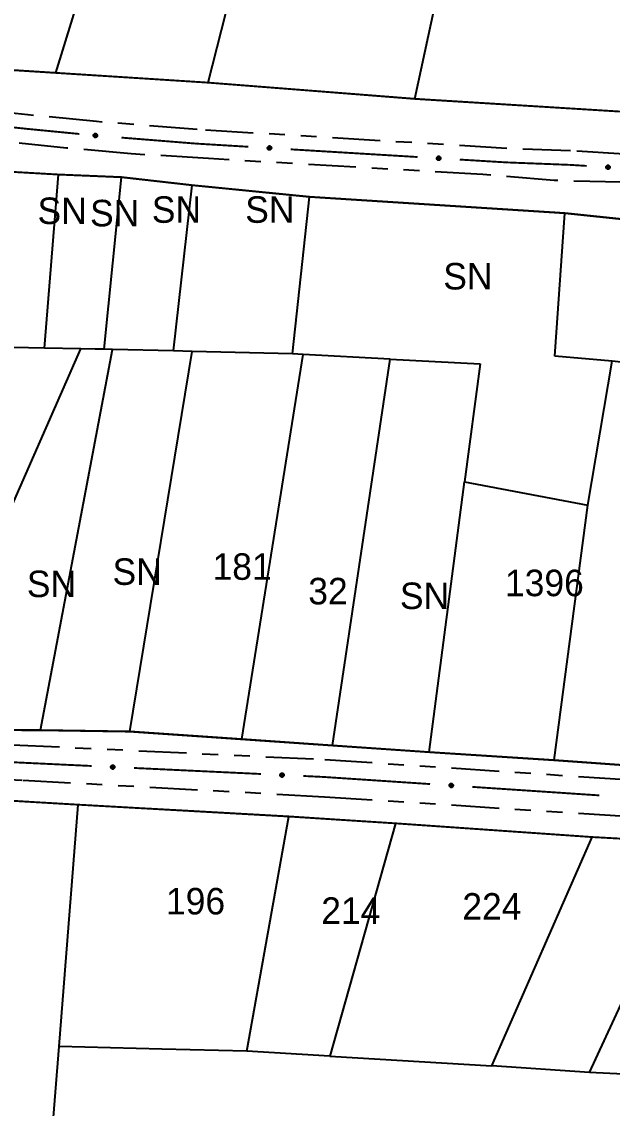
# Model space of a CAD drawing. Extents: x 203196 to 204359, y 4872588 to 4874244.
# Drawn here: x 203883 to 203938.7, y 4873054.9 to 4873157.3 of the extents above; entities that cross this region are included whole.
import ezdxf
from ezdxf.enums import TextEntityAlignment as Align

# ---------------------------------------------------------------- set-up
doc = ezdxf.new("R2010")
doc.units = 0
doc.header["$LTSCALE"] = 1.5
doc.header["$MEASUREMENT"] = 0
doc.linetypes.add('TRACO_25', pattern=[8, 3, -1, 1, -1, 1, -1])
for name, color, linetype in [('CD_MALHA_LOTES', 7, 'CONTINUOUS'), ('RU-QUADRA', 210, 'CONTINUOUS'), ('SV-EIXO-RUA-N-PAV', 6, 'CONTINUOUS'), ('SV-RUA-NAO-PAV', 7, 'CONTINUOUS'), ('Th_NmrPort', 1, 'CONTINUOUS')]:
    doc.layers.add(name, color=color, linetype=linetype)

msp = doc.modelspace()

# ---------------------------------------------------------------- linework, layer by layer
at = {"layer": 'CD_MALHA_LOTES', "linetype": 'Continuous', "flags": 128}
for points in [[(203886.207752, 4873152.491363), (203896.162354, 4873184.79313)], [(203900.587306, 4873151.568772), (203908.627326, 4873183.191135)], [(203920.094321, 4873150.042242), (203927.044209, 4873182.258588)], [(203867.339672, 4873153.701937), (203886.207752, 4873152.491363)], [(203886.207752, 4873152.491363), (203900.587306, 4873151.568772)], [(203900.587306, 4873151.568772), (203920.094321, 4873150.042242)], [(203920.094321, 4873150.042242), (203940.004918, 4873148.807604)], [(203882.067382, 4873143.154706), (203886.460719, 4873142.903658)], [(203885.132129, 4873126.533282), (203886.460719, 4873142.903658)], [(203886.460719, 4873142.903658), (203892.396398, 4873142.659365)], [(203890.775582, 4873126.420916), (203892.396398, 4873142.659365)], [(203892.396398, 4873142.659365), (203899.075872, 4873141.899467)], [(203897.306196, 4873126.263107), (203899.075872, 4873141.899467)], [(203899.075872, 4873141.899467), (203910.136859, 4873140.805529)], [(203908.525065, 4873125.992009), (203910.136859, 4873140.805529)], [(203910.136859, 4873140.805529), (203934.24797, 4873139.266589)], [(203933.309023, 4873125.785213), (203934.24797, 4873139.266589)], [(203934.24797, 4873139.266589), (203951.335075, 4873137.480345)], [(203874.390516, 4873090.536497), (203876.440694, 4873098.962713), (203888.558593, 4873126.474489)], [(203885.132129, 4873126.533282), (203880.612445, 4873126.610832)], [(203884.766146, 4873090.497426), (203891.538497, 4873126.402481)], [(203888.558593, 4873126.474489), (203885.132129, 4873126.533282)], [(203889.904607, 4873126.441963), (203888.558593, 4873126.474489)], [(203890.775582, 4873126.420916), (203889.904607, 4873126.441963)], [(203897.306196, 4873126.263107), (203891.538497, 4873126.402481)], [(203893.176248, 4873090.371902), (203899.065536, 4873126.220594)], [(203899.065536, 4873126.220594), (203897.306196, 4873126.263107)], [(203908.525065, 4873125.992009), (203899.065536, 4873126.220594)], [(203903.767605, 4873089.64517), (203909.545912, 4873125.937261)], [(203909.545912, 4873125.937261), (203908.525065, 4873125.992009)], [(203917.743286, 4873125.497642), (203909.545912, 4873125.937261)], [(203912.306095, 4873089.059297), (203917.743286, 4873125.497642)], [(203917.743286, 4873125.497642), (203926.241274, 4873125.041901)], [(203938.703435, 4873125.301825), (203933.309023, 4873125.785213)], [(203936.423499, 4873111.720858), (203938.703435, 4873125.301825)], [(203948.100173, 4873124.269746), (203938.703435, 4873125.301825)], [(203926.241274, 4873125.041901), (203924.774376, 4873113.930294)], [(203921.445446, 4873088.432195), (203924.774376, 4873113.930294)], [(203924.774376, 4873113.930294), (203936.423499, 4873111.720858)], [(203933.241499, 4873087.671066), (203936.423499, 4873111.720858)], [(203884.766146, 4873090.497426), (203874.390516, 4873090.536497)], [(203893.176248, 4873090.371902), (203884.766146, 4873090.497426)], [(203903.767605, 4873089.64517), (203893.176248, 4873090.371902)], [(203912.306095, 4873089.059297), (203903.767605, 4873089.64517)], [(203921.445446, 4873088.432195), (203912.306095, 4873089.059297)], [(203933.241499, 4873087.671066), (203921.445446, 4873088.432195)], [(203942.891803, 4873086.9845), (203933.241499, 4873087.671066)], [(203888.312529, 4873083.481301), (203877.908731, 4873084.090735)], [(203886.506238, 4873060.685529), (203888.312529, 4873083.481301)], [(203898.078846, 4873082.933762), (203888.312529, 4873083.481301)], [(203908.184322, 4873082.367209), (203898.078846, 4873082.933762)], [(203904.221343, 4873060.227882), (203908.184322, 4873082.367209)], [(203918.271497, 4873081.72042), (203908.184322, 4873082.367209)], [(203918.271497, 4873081.72042), (203912.070246, 4873059.767086)], [(203936.811616, 4873080.428686), (203918.271497, 4873081.72042)], [(203927.351091, 4873058.869973), (203936.811616, 4873080.428686)], [(203946.615071, 4873079.888889), (203936.811616, 4873080.428686)], [(203936.564997, 4873058.216711), (203946.615071, 4873079.888889)], [(203885.823435, 4873052.068419), (203886.506238, 4873060.685529)], [(203896.216383, 4873060.43468), (203886.506238, 4873060.685529)], [(203904.221343, 4873060.227882), (203896.216383, 4873060.43468)], [(203912.070246, 4873059.767086), (203904.221343, 4873060.227882)], [(203912.070246, 4873059.767086), (203927.351091, 4873058.869973)], [(203936.564997, 4873058.216711), (203927.351091, 4873058.869973)], [(203947.518594, 4873057.688584), (203936.564997, 4873058.216711)]]:
    msp.add_lwpolyline(points, dxfattribs=at)
at = {"layer": 'CD_MALHA_LOTES', "linetype": 'Continuous'}
msp.add_lwpolyline([(203891.538497, 4873126.402481), (203890.775582, 4873126.420916)], dxfattribs=at)
at = {"layer": 'RU-QUADRA', "linetype": 'Continuous', "const_width": 0.18, "flags": 128}
for points in [[(203945.917, 4873211.543607), (203936.028047, 4873211.755261), (203928.061155, 4873212.380968), (203916.128868, 4873213.31811), (203915.51673, 4873211.028668), (203902.968945, 4873212.757214), (203893.275816, 4873214.320636), (203863.118774, 4873220.151833), (203859.139517, 4873211.106046), (203854.363489, 4873202.477383), (203850.5298, 4873193.905971), (203846.596774, 4873185.112457), (203844.696684, 4873178.450044), (203840.682941, 4873179.547343), (203833.213663, 4873158.423334), (203843.102669, 4873155.664553), (203867.339672, 4873153.701937), (203886.207752, 4873152.491363), (203900.587306, 4873151.568772), (203920.094321, 4873150.042242), (203940.004918, 4873148.807604)], [(203951.335075, 4873137.480345), (203934.24797, 4873139.266589), (203910.136859, 4873140.805529), (203899.075872, 4873141.899467), (203892.396398, 4873142.659365), (203886.460719, 4873142.903658), (203882.067382, 4873143.154706)], [(203874.390516, 4873090.536497), (203884.766146, 4873090.497426), (203893.176248, 4873090.371902), (203903.767605, 4873089.64517), (203912.306095, 4873089.059297), (203921.445446, 4873088.432195), (203933.241499, 4873087.671066), (203942.891803, 4873086.9845)], [(203785.437258, 4873089.874988), (203818.20176, 4873087.945865), (203827.357351, 4873087.406798), (203847.296414, 4873085.827497), (203857.506298, 4873085.258227), (203867.30438, 4873084.711918), (203877.908731, 4873084.090735), (203888.312529, 4873083.481301), (203898.078846, 4873082.933762), (203908.184322, 4873082.367209), (203918.271497, 4873081.72042), (203936.811616, 4873080.428686), (203946.615071, 4873079.888889), (203976.731758, 4873078.230606), (203987.519939, 4873078.745349), (204008.044068, 4873077.553054), (204042.194242, 4873075.56919), (204044.598167, 4873074.08543), (204041.775067, 4873068.171242), (204033.943721, 4873051.765153)]]:
    msp.add_lwpolyline(points, dxfattribs=at)
at = {"layer": 'SV-EIXO-RUA-N-PAV', "const_width": 0.18}
for points in [[(203883.429405, 4873147.214418), (203876.476452, 4873147.966313)], [(203883.435885, 4873147.213788), (203883.429405, 4873147.214418)], [(203888.412333, 4873146.729055), (203883.435885, 4873147.213788)], [(203899.447338, 4873145.81887), (203892.397247, 4873146.383595)], [(203900.372973, 4873145.762867), (203899.447338, 4873145.81887)], [(203904.365672, 4873145.521292), (203900.372973, 4873145.762867)], [(203920.336466, 4873144.55499), (203908.35837, 4873145.279716)], [(203928.71223, 4873144.04822), (203924.329164, 4873144.313415)], [(203929.320687, 4873144.024512), (203928.71223, 4873144.04822)], [(203934.709513, 4873143.81452), (203929.320687, 4873144.024512)], [(203935.315458, 4873143.777355), (203934.709513, 4873143.81452)], [(203936.313583, 4873143.716133), (203935.315458, 4873143.777355)], [(203881.969561, 4873087.491137), (203889.573505, 4873087.131715)], [(203893.569044, 4873086.942854), (203905.555661, 4873086.376272)], [(203909.5512, 4873086.187411), (203910.550085, 4873086.140196)], [(203910.550085, 4873086.140196), (203911.47879, 4873086.0963)], [(203911.47879, 4873086.0963), (203921.526667, 4873085.42528)], [(203925.517777, 4873085.158745), (203937.491107, 4873084.359138)]]:
    msp.add_lwpolyline(points, dxfattribs=at)
at = {"layer": 'SV-EIXO-RUA-N-PAV'}
for points in [[(203890.062366, 4873146.457731), (203890.025037, 4873146.426131), (203889.986492, 4873146.406606), (203889.949657, 4873146.399574), (203889.915486, 4873146.401847), (203889.88079, 4873146.408111), (203889.847202, 4873146.422143), (203889.813374, 4873146.445975), (203889.781412, 4873146.483199), (203889.764005, 4873146.523998), (203889.755179, 4873146.559742), (203889.755498, 4873146.59551), (203889.762147, 4873146.629114), (203889.777877, 4873146.663521), (203889.802363, 4873146.697567), (203889.840571, 4873146.7288), (203889.87849, 4873146.747683), (203889.914297, 4873146.753549), (203889.950253, 4873146.753001), (203889.985599, 4873146.746182), (203890.01849, 4873146.732218), (203890.052725, 4873146.707502), (203890.083052, 4873146.669383), (203890.102318, 4873146.631778), (203890.108685, 4873146.596062), (203890.107348, 4873146.560675), (203890.101489, 4873146.525799), (203890.088789, 4873146.491448), (203890.062366, 4873146.457731)], [(203906.498791, 4873145.281947), (203906.462645, 4873145.249), (203906.424842, 4873145.228075), (203906.38829, 4873145.219697), (203906.354059, 4873145.220716), (203906.319156, 4873145.225703), (203906.285077, 4873145.238495), (203906.250397, 4873145.26107), (203906.217092, 4873145.297097), (203906.198201, 4873145.337231), (203906.18807, 4873145.372628), (203906.187078, 4873145.408383), (203906.192491, 4873145.442208), (203906.206948, 4873145.477169), (203906.23017, 4873145.51209), (203906.267207, 4873145.544703), (203906.304409, 4873145.564963), (203906.339977, 4873145.572138), (203906.375929, 4873145.572908), (203906.411501, 4873145.56739), (203906.444882, 4873145.55464), (203906.48, 4873145.531197), (203906.511704, 4873145.494214), (203906.532335, 4873145.457341), (203906.540007, 4873145.421883), (203906.539969, 4873145.386471), (203906.535392, 4873145.351403), (203906.52396, 4873145.31661), (203906.498791, 4873145.281947)], [(203922.469585, 4873144.315645), (203922.433439, 4873144.282698), (203922.395636, 4873144.261773), (203922.359084, 4873144.253395), (203922.324853, 4873144.254414), (203922.28995, 4873144.259401), (203922.255871, 4873144.272193), (203922.221191, 4873144.294769), (203922.187886, 4873144.330796), (203922.168995, 4873144.37093), (203922.158864, 4873144.406326), (203922.157872, 4873144.442082), (203922.163285, 4873144.475906), (203922.177742, 4873144.510867), (203922.200964, 4873144.545788), (203922.238001, 4873144.578401), (203922.275203, 4873144.598661), (203922.310771, 4873144.605836), (203922.346723, 4873144.606606), (203922.382295, 4873144.601088), (203922.415676, 4873144.588339), (203922.450794, 4873144.564895), (203922.482498, 4873144.527913), (203922.503129, 4873144.49104), (203922.510801, 4873144.455581), (203922.510763, 4873144.420169), (203922.506186, 4873144.385101), (203922.494754, 4873144.350308), (203922.469585, 4873144.315645)], [(203938.446503, 4873143.475019), (203938.41033, 4873143.442102), (203938.372509, 4873143.421208), (203938.33595, 4873143.41286), (203938.30172, 4873143.413908), (203938.266821, 4873143.418924), (203938.232752, 4873143.431744), (203938.198091, 4873143.454348), (203938.164816, 4873143.490403), (203938.145959, 4873143.530553), (203938.135857, 4873143.565958), (203938.134895, 4873143.601714), (203938.140335, 4873143.635534), (203938.154822, 4873143.670483), (203938.178073, 4873143.705385), (203938.215137, 4873143.737967), (203938.252355, 4873143.758196), (203938.287929, 4873143.765342), (203938.323882, 4873143.766082), (203938.359449, 4873143.760534), (203938.39282, 4873143.747757), (203938.427918, 4873143.724284), (203938.459592, 4873143.687276), (203938.480192, 4873143.650385), (203938.487835, 4873143.614921), (203938.487767, 4873143.579508), (203938.483162, 4873143.544445), (203938.471701, 4873143.509661), (203938.446503, 4873143.475019)], [(203891.432952, 4873087.154026), (203891.46866, 4873087.187447), (203891.506183, 4873087.20887), (203891.542622, 4873087.217729), (203891.576863, 4873087.217162), (203891.611829, 4873087.212636), (203891.646074, 4873087.200295), (203891.681049, 4873087.178179), (203891.714826, 4873087.142594), (203891.734245, 4873087.102713), (203891.744842, 4873087.067453), (203891.746306, 4873087.031714), (203891.74134, 4873086.997821), (203891.727345, 4873086.962673), (203891.704587, 4873086.927448), (203891.667983, 4873086.894349), (203891.631052, 4873086.8736), (203891.595582, 4873086.865956), (203891.559643, 4873086.864712), (203891.524002, 4873086.86976), (203891.490455, 4873086.882068), (203891.455031, 4873086.905046), (203891.422841, 4873086.941606), (203891.401725, 4873086.978204), (203891.393586, 4873087.013558), (203891.393157, 4873087.048968), (203891.39727, 4873087.084093), (203891.408242, 4873087.119034), (203891.432952, 4873087.154026)], [(203907.415108, 4873086.398583), (203907.450815, 4873086.432004), (203907.488339, 4873086.453427), (203907.524778, 4873086.462286), (203907.559019, 4873086.461719), (203907.593984, 4873086.457193), (203907.62823, 4873086.444852), (203907.663205, 4873086.422736), (203907.696982, 4873086.387152), (203907.716401, 4873086.34727), (203907.726998, 4873086.312011), (203907.728462, 4873086.276272), (203907.723496, 4873086.242378), (203907.709501, 4873086.20723), (203907.686743, 4873086.172005), (203907.650139, 4873086.138907), (203907.613208, 4873086.118157), (203907.577738, 4873086.110513), (203907.541799, 4873086.109269), (203907.506157, 4873086.114317), (203907.472611, 4873086.126625), (203907.437187, 4873086.149603), (203907.404997, 4873086.186164), (203907.383881, 4873086.222761), (203907.375741, 4873086.258115), (203907.375313, 4873086.293525), (203907.379426, 4873086.32865), (203907.390398, 4873086.363591), (203907.415108, 4873086.398583)], [(203923.386196, 4873085.411422), (203923.422547, 4873085.444143), (203923.460479, 4873085.464831), (203923.497084, 4873085.47298), (203923.531308, 4873085.471747), (203923.566178, 4873085.466542), (203923.600177, 4873085.453537), (203923.634715, 4873085.430745), (203923.667795, 4873085.39451), (203923.686434, 4873085.354259), (203923.696343, 4873085.3188), (203923.697112, 4873085.283039), (203923.691488, 4873085.249249), (203923.676812, 4873085.214379), (203923.653372, 4873085.179604), (203923.616132, 4873085.147223), (203923.578805, 4873085.127196), (203923.543192, 4873085.120244), (203923.507236, 4873085.119698), (203923.471699, 4873085.125439), (203923.438399, 4873085.138397), (203923.403428, 4873085.16206), (203923.371955, 4873085.199239), (203923.351556, 4873085.236241), (203923.344105, 4873085.271746), (203923.344365, 4873085.307158), (203923.34916, 4873085.342196), (203923.36081, 4873085.376917), (203923.386196, 4873085.411422)]]:
    msp.add_lwpolyline(points, close=True, dxfattribs=at)
for points in [[(203890.107348, 4873146.560675), (203889.755179, 4873146.559742)], [(203890.108685, 4873146.596062), (203889.755498, 4873146.59551)], [(203890.105473, 4873146.57905), (203889.757342, 4873146.580056)], [(203890.102122, 4873146.615022), (203889.761875, 4873146.612518)], [(203890.102318, 4873146.631778), (203889.762147, 4873146.629114)], [(203890.101489, 4873146.525799), (203889.764005, 4873146.523998)], [(203890.100543, 4873146.542514), (203889.76437, 4873146.539613)], [(203890.090622, 4873146.651788), (203889.774821, 4873146.646903)], [(203890.090445, 4873146.509223), (203889.777228, 4873146.502715)], [(203890.083052, 4873146.669383), (203889.777877, 4873146.663521)], [(203890.088789, 4873146.491448), (203889.781412, 4873146.483199)], [(203890.063919, 4873146.687292), (203889.793199, 4873146.680758)], [(203890.074915, 4873146.476461), (203889.801083, 4873146.466117)], [(203890.052725, 4873146.707502), (203889.802363, 4873146.697567)], [(203890.062366, 4873146.457731), (203889.813374, 4873146.445975)], [(203890.029896, 4873146.718026), (203889.829233, 4873146.712894)], [(203890.041333, 4873146.441345), (203889.837689, 4873146.433761)], [(203890.01849, 4873146.732218), (203889.840571, 4873146.7288)], [(203890.025037, 4873146.426131), (203889.847202, 4873146.422143)], [(203889.997663, 4873146.738988), (203889.865963, 4873146.738107)], [(203890.003112, 4873146.414906), (203889.872903, 4873146.41525)], [(203889.985599, 4873146.746182), (203889.87849, 4873146.747683)], [(203889.986492, 4873146.406606), (203889.88079, 4873146.408111)], [(203906.540007, 4873145.421883), (203906.187078, 4873145.408383)], [(203906.539969, 4873145.386471), (203906.18807, 4873145.372628)], [(203906.537421, 4873145.404765), (203906.189487, 4873145.393008)], [(203906.532335, 4873145.457341), (203906.192491, 4873145.442208)], [(203906.532753, 4873145.440589), (203906.192827, 4873145.425614)], [(203906.533834, 4873145.368072), (203906.197994, 4873145.352849)], [(203906.535392, 4873145.351403), (203906.198201, 4873145.337231)], [(203906.519914, 4873145.476909), (203906.204504, 4873145.46045)], [(203906.511704, 4873145.494214), (203906.206948, 4873145.477169)], [(203906.524964, 4873145.334433), (203906.212195, 4873145.316448)], [(203906.52396, 4873145.31661), (203906.217092, 4873145.297097)], [(203906.491927, 4873145.51141), (203906.221629, 4873145.494956)], [(203906.48, 4873145.531197), (203906.23017, 4873145.51209)], [(203906.510645, 4873145.301124), (203906.237376, 4873145.280749)], [(203906.498791, 4873145.281947), (203906.250397, 4873145.26107)], [(203906.4568, 4873145.540876), (203906.25646, 4873145.528391)], [(203906.444882, 4873145.55464), (203906.267207, 4873145.544703)], [(203906.478373, 4873145.2648), (203906.275144, 4873145.249756)], [(203906.462645, 4873145.249), (203906.285077, 4873145.238495)], [(203906.423821, 4873145.560643), (203906.292242, 4873145.554934)], [(203906.411501, 4873145.56739), (203906.304409, 4873145.564963)], [(203906.441147, 4873145.236978), (203906.311012, 4873145.232549)], [(203906.424842, 4873145.228075), (203906.319156, 4873145.225703)], [(203922.510801, 4873144.455581), (203922.157872, 4873144.442082)], [(203922.510763, 4873144.420169), (203922.158864, 4873144.406326)], [(203922.508215, 4873144.438463), (203922.160281, 4873144.426706)], [(203922.503129, 4873144.49104), (203922.163285, 4873144.475906)], [(203922.503547, 4873144.474288), (203922.163621, 4873144.459312)], [(203922.504628, 4873144.40177), (203922.168788, 4873144.386548)], [(203922.506186, 4873144.385101), (203922.168995, 4873144.37093)], [(203922.490708, 4873144.510607), (203922.175298, 4873144.494148)], [(203922.482498, 4873144.527913), (203922.177742, 4873144.510867)], [(203922.495758, 4873144.368132), (203922.182989, 4873144.350146)], [(203922.494754, 4873144.350308), (203922.187886, 4873144.330796)], [(203922.462721, 4873144.545109), (203922.192423, 4873144.528655)], [(203922.450794, 4873144.564895), (203922.200964, 4873144.545788)], [(203922.481439, 4873144.334823), (203922.20817, 4873144.314447)], [(203922.469585, 4873144.315645), (203922.221191, 4873144.294769)], [(203922.427594, 4873144.574575), (203922.227254, 4873144.56209)], [(203922.415676, 4873144.588339), (203922.238001, 4873144.578401)], [(203922.449167, 4873144.298499), (203922.245938, 4873144.283455)], [(203922.433439, 4873144.282698), (203922.255871, 4873144.272193)], [(203922.394615, 4873144.594341), (203922.263036, 4873144.588632)], [(203922.382295, 4873144.601088), (203922.275203, 4873144.598661)], [(203922.411941, 4873144.270677), (203922.281806, 4873144.266247)], [(203922.395636, 4873144.261773), (203922.28995, 4873144.259401)], [(203938.439829, 4873143.704488), (203938.169517, 4873143.688258)], [(203938.427918, 4873143.724284), (203938.178073, 4873143.705385)], [(203938.404727, 4873143.733983), (203938.204376, 4873143.721664)], [(203938.39282, 4873143.747757), (203938.215137, 4873143.737967)], [(203938.371764, 4873143.753777), (203938.24018, 4873143.748177)], [(203938.359449, 4873143.760534), (203938.252355, 4873143.758196)], [(203938.487835, 4873143.614921), (203938.134895, 4873143.601714)], [(203938.487767, 4873143.579508), (203938.135857, 4873143.565958)], [(203938.485235, 4873143.597804), (203938.137291, 4873143.586336)], [(203938.480192, 4873143.650385), (203938.140335, 4873143.635534)], [(203938.480597, 4873143.633633), (203938.140658, 4873143.61894)], [(203938.481617, 4873143.561115), (203938.145764, 4873143.546171)], [(203938.483162, 4873143.544445), (203938.145959, 4873143.530553)], [(203938.467787, 4873143.669963), (203938.152364, 4873143.653766)], [(203938.459592, 4873143.687276), (203938.154822, 4873143.670483)], [(203938.472719, 4873143.527484), (203938.159936, 4873143.509757)], [(203938.471701, 4873143.509661), (203938.164816, 4873143.490403)], [(203938.458373, 4873143.494186), (203938.185086, 4873143.474038)], [(203938.446503, 4873143.475019), (203938.198091, 4873143.454348)], [(203938.42607, 4873143.457889), (203938.222829, 4873143.443014)], [(203938.41033, 4873143.442102), (203938.232752, 4873143.431744)], [(203938.388821, 4873143.430098), (203938.258683, 4873143.425777)], [(203938.372509, 4873143.421208), (203938.266821, 4873143.418924)], [(203891.393157, 4873087.048968), (203891.744842, 4873087.067453)], [(203891.393586, 4873087.013558), (203891.746306, 4873087.031714)], [(203891.395946, 4873087.030709), (203891.743694, 4873087.047057)], [(203891.39727, 4873087.084093), (203891.734245, 4873087.102713)], [(203891.399048, 4873087.067446), (203891.734659, 4873087.087099)], [(203891.401086, 4873086.994949), (203891.740785, 4873087.014409)], [(203891.401725, 4873086.978204), (203891.74134, 4873086.997821)], [(203891.407474, 4873087.101199), (203891.719978, 4873087.12331)], [(203891.408242, 4873087.119034), (203891.714826, 4873087.142594)], [(203891.414404, 4873086.958802), (203891.729569, 4873086.979422)], [(203891.421352, 4873087.134694), (203891.694328, 4873087.158674)], [(203891.422841, 4873086.941606), (203891.727345, 4873086.962673)], [(203891.432952, 4873087.154026), (203891.681049, 4873087.178179)], [(203891.442844, 4873086.924673), (203891.712901, 4873086.944693)], [(203891.453142, 4873087.17144), (203891.656154, 4873087.189165)], [(203891.455031, 4873086.905046), (203891.704587, 4873086.927448)], [(203891.46866, 4873087.187447), (203891.646074, 4873087.200295)], [(203891.478356, 4873086.895673), (203891.678514, 4873086.910801)], [(203891.489997, 4873087.199751), (203891.620062, 4873087.205898)], [(203891.490455, 4873086.882068), (203891.667983, 4873086.894349)], [(203891.506183, 4873087.20887), (203891.611829, 4873087.212636)], [(203891.511594, 4873086.876344), (203891.643086, 4873086.883789)], [(203891.524002, 4873086.86976), (203891.631052, 4873086.8736)], [(203907.379426, 4873086.32865), (203907.716401, 4873086.34727)], [(203907.381204, 4873086.312003), (203907.716815, 4873086.331657)], [(203907.38963, 4873086.345756), (203907.702134, 4873086.367868)], [(203907.390398, 4873086.363591), (203907.696982, 4873086.387152)], [(203907.403508, 4873086.379251), (203907.676484, 4873086.403231)], [(203907.415108, 4873086.398583), (203907.663205, 4873086.422736)], [(203907.435298, 4873086.415998), (203907.63831, 4873086.433723)], [(203907.450815, 4873086.432004), (203907.62823, 4873086.444852)], [(203907.472153, 4873086.444309), (203907.602218, 4873086.450455)], [(203907.488339, 4873086.453427), (203907.593984, 4873086.457193)], [(203907.375313, 4873086.293525), (203907.726998, 4873086.312011)], [(203907.375741, 4873086.258115), (203907.728462, 4873086.276272)], [(203907.378102, 4873086.275266), (203907.72585, 4873086.291614)], [(203907.383242, 4873086.239506), (203907.722941, 4873086.258967)], [(203907.383881, 4873086.222761), (203907.723496, 4873086.242378)], [(203907.39656, 4873086.203359), (203907.711725, 4873086.223979)], [(203907.404997, 4873086.186164), (203907.709501, 4873086.20723)], [(203907.424999, 4873086.16923), (203907.695057, 4873086.18925)], [(203907.437187, 4873086.149603), (203907.686743, 4873086.172005)], [(203907.460512, 4873086.140231), (203907.66067, 4873086.155358)], [(203907.472611, 4873086.126625), (203907.650139, 4873086.138907)], [(203907.493749, 4873086.120901), (203907.625242, 4873086.128346)], [(203907.506157, 4873086.114317), (203907.613208, 4873086.118157)], [(203923.344365, 4873085.307158), (203923.696343, 4873085.3188)], [(203923.346798, 4873085.288848), (203923.694799, 4873085.29843)], [(203923.34916, 4873085.342196), (203923.686434, 4873085.354259)], [(203923.350615, 4873085.325518), (203923.686544, 4873085.33864)], [(203923.359695, 4873085.3591), (203923.67257, 4873085.37513)], [(203923.36081, 4873085.376917), (203923.667795, 4873085.39451)], [(203923.374222, 4873085.392319), (203923.647613, 4873085.410986)], [(203923.386196, 4873085.411422), (203923.634715, 4873085.430745)], [(203923.40672, 4873085.428441), (203923.610039, 4873085.442214)], [(203923.422547, 4873085.444143), (203923.600177, 4873085.453537)], [(203923.444119, 4873085.456029), (203923.574279, 4873085.459645)], [(203923.460479, 4873085.464831), (203923.566178, 4873085.466542)], [(203923.344105, 4873085.271746), (203923.697112, 4873085.283039)], [(203923.351242, 4873085.252995), (203923.691255, 4873085.265845)], [(203923.351556, 4873085.236241), (203923.691488, 4873085.249249)], [(203923.363854, 4873085.216596), (203923.679361, 4873085.231082)], [(203923.371955, 4873085.199239), (203923.676812, 4873085.214379)], [(203923.391625, 4873085.18192), (203923.66202, 4873085.196684)], [(203923.403428, 4873085.16206), (203923.653372, 4873085.179604)], [(203923.426567, 4873085.152235), (203923.626981, 4873085.163467)], [(203923.438399, 4873085.138397), (203923.616132, 4873085.147223)], [(203923.459422, 4873085.132263), (203923.591034, 4873085.137149)], [(203923.471699, 4873085.125439), (203923.578805, 4873085.127196)]]:
    msp.add_lwpolyline(points, dxfattribs=at)
at = {"layer": 'SV-RUA-NAO-PAV', "linetype": 'TRACO_25'}
for points in [[(203939.859389, 4873144.821125, 13.322717), (203934.775626, 4873145.132946, 13.39446), (203928.777796, 4873145.366667, 13.62563), (203899.539905, 4873147.135683, 13.816945), (203890.046726, 4873147.896103, 13.808973), (203883.564352, 4873148.52752, 13.808973), (203875.738358, 4873149.373826, 13.808973), (203868.410902, 4873150.398871, 13.808973), (203863.348979, 4873151.271026, 13.928545), (203847.569825, 4873153.061125, 13.872746), (203835.424989, 4873155.364069, 13.840859), (203823.994597, 4873160.894507, 13.769116)], [(203939.58356, 4873142.173434, 13.39446), (203933.224526, 4873142.339029, 13.537945), (203926.509111, 4873142.90092, 13.641574), (203900.593007, 4873144.401396, 13.689403), (203893.30771, 4873144.8574, 13.848831), (203887.20098, 4873145.40463, 13.888688), (203881.015147, 4873146.048822, 13.880716), (203874.341196, 4873146.746398, 13.856802), (203866.917369, 4873147.748472, 13.856802), (203847.767757, 4873150.520371, 13.856802), (203821.04054, 4873156.458231, 13.801003)], [(203785.986672, 4873094.954174, 13.737231), (203841.444084, 4873090.816483, 13.729259), (203882.042562, 4873089.139529, 13.450259), (203911.572724, 4873087.743702, 13.195173), (203965.769776, 4873084.124301, 12.971973), (204016.788029, 4873081.428547, 12.597317), (204050.960816, 4873079.669663, 12.477745)], [(203783.739553, 4873091.479161, 13.920573), (203830.538334, 4873088.236916, 13.856802), (203883.089346, 4873085.796689, 13.386488), (203911.568355, 4873084.236171, 13.266916), (203960.754815, 4873081.031897, 13.019802), (204015.017498, 4873078.332718, 12.517602), (204040.913396, 4873077.200839, 12.406002), (204045.230212, 4873076.320811, 12.390059), (204048.284898, 4873074.245342, 12.390059)]]:
    msp.add_polyline3d(points, dxfattribs=at)

# ---------------------------------------------------------------- texts
at = {"layer": 'Th_NmrPort', "color": 1}
for s, p in [('SN', (203884.470804, 4873139.486699)), ('SN', (203895.259191, 4873139.601014)), ('SN', (203904.075139, 4873139.601014)), ('SN', (203889.429775, 4873139.2663)), ('SN', (203922.768417, 4873133.313281)), ('181', (203900.989557, 4873105.935113)), ('SN', (203891.550999, 4873105.45894)), ('SN', (203883.463831, 4873104.304153)), ('32', (203910.025904, 4873103.620926)), ('1396', (203928.594494, 4873104.392322)), ('SN', (203918.676553, 4873103.180129)), ('196', (203896.59756, 4873074.382126)), ('224', (203924.566666, 4873073.892233)), ('214', (203911.252427, 4873073.494625))]:
    msp.add_text(s, height=2.5, dxfattribs=at).set_placement(p, align=Align.MIDDLE_LEFT)

doc.saveas('drawing.dxf')
